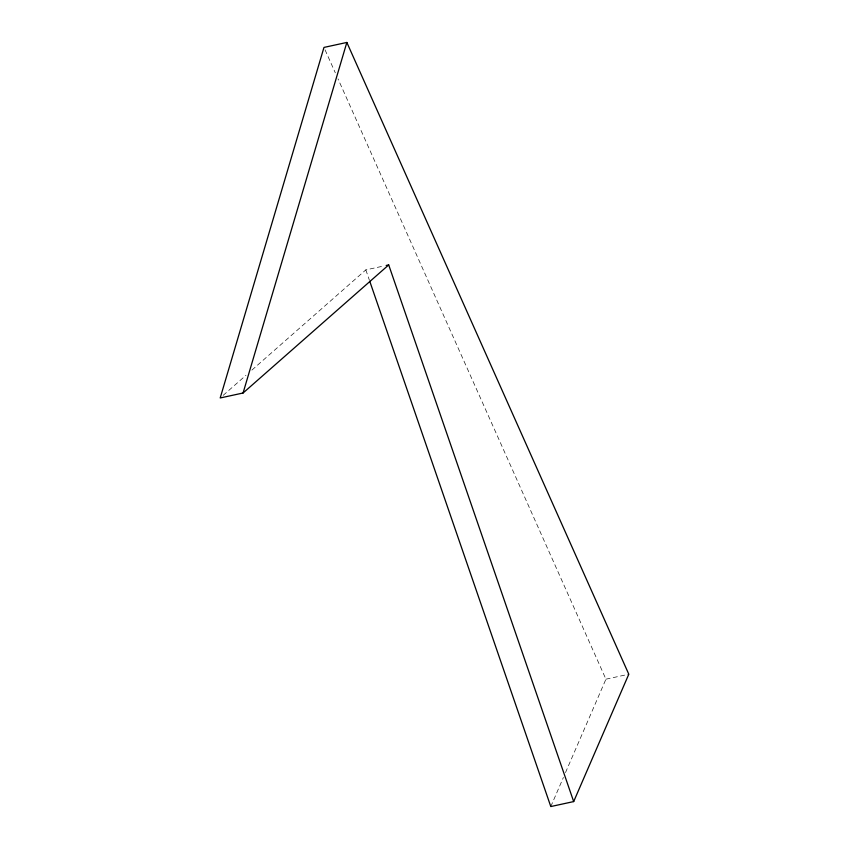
<?xml version="1.0" encoding="UTF-8"?>
<svg xmlns="http://www.w3.org/2000/svg" width="849" height="849" viewBox="0 0 849 849"><rect width="100%" height="100%" fill="white"/><g stroke="black" fill="none" stroke-linecap="round" stroke-linejoin="round"><path stroke-width="0.64" stroke-dasharray="4.25 3.18" d="M550.799 806.55L563.407 777.44M565.498 772.59L605.931 679.189L338.019 78.883M223.17 395.358L245.955 375.322M251.898 370.09L365.834 269.886L383.621 266.024M605.931 679.189L628.801 674.223M325.05 49.836L335.313 72.834M365.834 269.886L369.294 279.915"/><path stroke-width="1.27" d="M243.069 393.002L346.848 42.45L323.978 47.417L220.199 397.969L243.069 393.002L388.704 264.92L573.68 801.583L550.799 806.55L369.718 281.168M573.68 801.583L628.801 674.223L346.848 42.45M386.168 265.472L388.704 264.92"/></g></svg>
